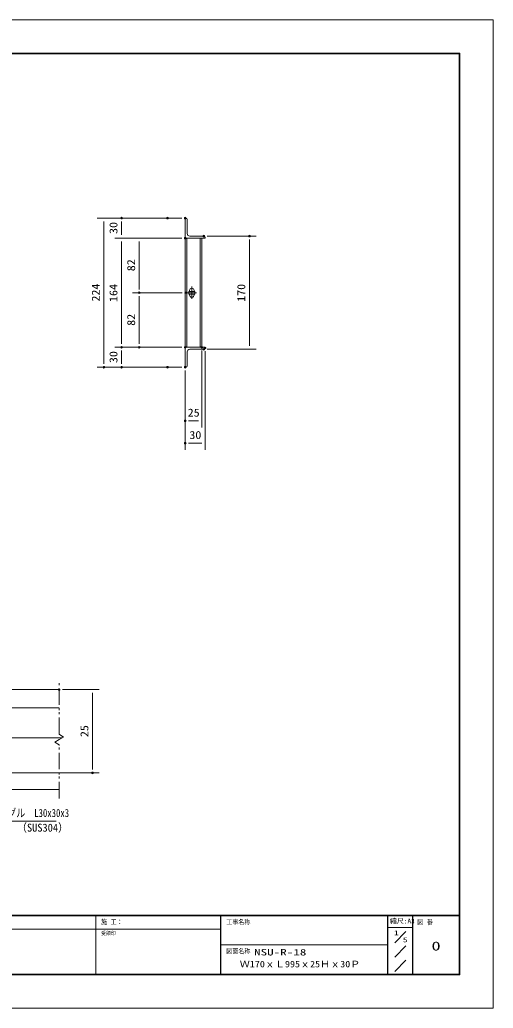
# Model space of a CAD drawing. Units: millimetres, scale not verified. Extents: x -1050 to 1050, y -742 to 742.
# Drawn here: x 339 to 1050, y -742 to 742 of the extents above; entities that cross this region are included whole.
import ezdxf
from ezdxf.enums import TextEntityAlignment as Align

# ---------------------------------------------------------------- set-up
doc = ezdxf.new("R2010")
doc.units = ezdxf.units.MM
doc.header["$LTSCALE"] = 5
doc.header["$PDMODE"] = 32
doc.header["$PDSIZE"] = 2.5
for name, pattern in [('CHAIN1', [8, 5, -1, 1, -1]), ('DASHED1', [1.8, 1.2, -0.6]), ('DOUBLE_CHAIN1', [8.8, 5, -1, 0.6, -0.6, 0.6, -1])]:
    doc.linetypes.add(name, pattern=pattern)
for name, color, linetype, lineweight in [('0-0_7-図\u3000枠', 4, 'Continuous', 9), ('0-1_寸法注釈', 2, 'Continuous', 9), ('0-2_蓋', 5, 'Continuous', 9), ('0-4_DEFPOINTS', 134, 'Continuous', 9), ('0-5_中心線', 6, 'CHAIN1', 9), ('0-7_想像線', 134, 'DOUBLE_CHAIN1', 9), ('0-9_1-外形線', 7, 'Continuous', 9), ('0-A_2-中心線', 1, 'CHAIN1', 9), ('0-B_3-点\u3000線', 6, 'DASHED1', 9), ('0-D_5-仮想線', 3, 'DOUBLE_CHAIN1', 9), ('0-E_6-寸法文字', 7, 'Continuous', 9)]:
    doc.layers.add(name, color=color, linetype=linetype, lineweight=lineweight)
doc.styles.add('ＭＳ ゴシック', font='')
doc.styles.get('ＭＳ ゴシック').set_extended_font_data('MS Gothic')

msp = doc.modelspace()

# ---------------------------------------------------------------- linework, layer by layer
at = {"layer": '0-0_7-図\u3000枠'}
for p, q in [((-973.75, 691.25), (998.75, 691.25)), ((998.75, -691.25), (998.75, 691.25)), ((998.75, -602.5), (-973.75, -602.5)), ((998.75, -603.75), (-973.75, -603.75)), ((453.75, -691.25), (453.75, -603.75)), ((640.5, -691.25), (640.5, -603.75)), ((641.25, -691.25), (641.25, -603.75)), ((891.25, -691.25), (891.25, -603.75)), ((892, -691.25), (892, -603.75)), ((928.75, -691.25), (928.75, -603.75)), ((929.5, -691.25), (929.5, -603.75)), ((928.75, -621.25), (892, -621.25)), ((640.5, -623.75), (116.25, -623.75)), ((919.085, -627.292), (902.216, -644.161)), ((891.25, -647.5), (641.25, -647.5)), ((919.085, -648.767), (902.216, -665.636)), ((919.085, -670.242), (902.216, -687.111)), ((1000, -692.5), (-975, -692.5)), ((998.75, -691.25), (-973.75, -691.25))]:
    msp.add_line(p, q, dxfattribs=at)
at = {"layer": '0-0_7-図\u3000枠', "color": 5}
msp.add_line((998.547, -691.25), (998.75, -691.25), dxfattribs=at)
at = {"layer": '0-0_7-図\u3000枠'}
msp.add_lwpolyline([(-975, 692.5), (1000, 692.5), (1000, -692.5)], dxfattribs=at)
at = {"layer": '0-1_寸法注釈'}
for p, q in [((556.132, 444.475), (455.75, 444.475)), ((465.75, 439.475), (465.75, 225.475)), ((582.663, 444.475), (482.282, 444.475)), ((492.282, 419.475), (492.282, 439.475)), ((620.663, 417.475), (694.121, 417.475)), ((582.663, 414.475), (482.282, 414.475)), ((582.663, 414.475), (482.282, 414.475)), ((492.282, 409.475), (492.282, 255.475)), ((582.663, 414.475), (508.813, 414.475)), ((518.813, 409.475), (518.813, 337.475)), ((684.121, 252.475), (684.121, 412.475)), ((583.354, 332.475), (508.813, 332.475)), ((583.354, 332.475), (508.813, 332.475)), ((518.813, 327.475), (518.813, 255.475)), ((582.663, 250.475), (482.282, 250.475)), ((582.663, 250.475), (482.282, 250.475)), ((492.282, 245.475), (492.282, 225.475)), ((582.663, 250.475), (508.813, 250.475)), ((612.663, 245.475), (612.663, 129.975)), ((617.663, 244.475), (617.663, 96.344)), ((620.663, 247.475), (694.121, 247.475)), ((556.132, 220.475), (455.75, 220.475)), ((582.663, 220.475), (482.282, 220.475)), ((587.663, 215.475), (587.663, 129.975)), ((587.663, 215.475), (587.663, 96.344)), ((607.663, 139.975), (592.663, 139.975)), ((612.663, 106.344), (592.663, 106.344)), ((403.5, -263.884), (458.665, -263.884)), ((448.665, -268.884), (448.665, -383.884)), ((313.5, -388.884), (458.665, -388.884))]:
    msp.add_line(p, q, dxfattribs=at)
msp.add_lwpolyline([(393.957, -461.48), (248.631, -461.48), (215.916, -397.524)], dxfattribs=at)
at = {"layer": '0-2_蓋'}
for p, q in [((588.663, 444.475), (587.663, 444.475)), ((587.663, 444.475), (587.663, 414.475)), ((590.663, 442.475), (590.663, 421.475)), ((594.663, 417.475), (615.663, 417.475)), ((587.663, 414.475), (587.663, 250.475)), ((587.663, 414.475), (617.663, 414.475)), ((590.163, 250.475), (590.163, 414.475)), ((610.163, 250.475), (610.163, 414.475)), ((612.663, 414.475), (612.663, 250.475)), ((617.663, 414.475), (617.663, 415.475)), ((593.163, 334.475), (593.163, 330.475)), ((602.163, 334.475), (593.163, 334.475)), ((602.163, 330.475), (593.163, 330.475)), ((594.163, 335.725), (594.163, 334.475)), ((594.163, 330.475), (594.163, 329.225)), ((601.163, 335.725), (601.163, 334.475)), ((601.163, 330.475), (601.163, 329.225)), ((602.163, 334.475), (602.163, 330.475)), ((587.663, 250.475), (587.663, 220.475)), ((617.663, 250.475), (587.663, 250.475)), ((590.663, 243.475), (590.663, 222.475)), ((615.663, 247.475), (594.663, 247.475)), ((617.663, 249.475), (617.663, 250.475)), ((587.663, 220.475), (588.663, 220.475)), ((-401.5, -263.884), (398.5, -263.884)), ((302.5, -291.384), (398.5, -291.384)), ((302.5, -336.384), (402.711, -336.384)), ((-401.5, -413.884), (398.5, -413.884))]:
    msp.add_line(p, q, dxfattribs=at)
for centre, radius, start, end in [((588.663, 442.475), 2, 0, 90), ((594.663, 421.475), 4, 180, 270), ((615.663, 415.475), 2, 0, 90), ((597.663, 335.725), 3.5, 0, 180), ((597.663, 329.225), 3.5, 180, 0), ((594.663, 243.475), 4, 90, 180), ((615.663, 249.475), 2, 270, 0), ((588.663, 222.475), 2, 270, 0)]:
    msp.add_arc(centre, radius, start, end, dxfattribs=at)
at = {"layer": '0-4_DEFPOINTS'}
msp.add_line((998.547, -691.25), (998.75, -691.25), dxfattribs=at)
msp.add_lwpolyline([(-1050, -742.5), (-1050, 742.5), (1050, 742.5), (1050, -742.5)], close=True, dxfattribs=at)
for p in [(492.282, 444.475), (561.132, 444.475), (587.663, 444.475), (615.663, 417.475), (684.121, 417.475), (587.663, 414.475), (518.813, 332.475), (588.354, 332.475), (492.282, 250.475), (518.813, 250.475), (587.663, 250.475), (612.663, 250.475), (615.663, 247.475), (617.663, 249.475), (465.75, 220.475), (492.282, 220.475), (561.132, 220.475), (587.663, 220.475), (587.663, 139.975), (587.663, 106.344), (398.5, -263.884), (448.665, -388.884)]:
    msp.add_point(p, dxfattribs=at)
at = {"layer": '0-5_中心線'}
for p, q in [((597.663, 341.775), (597.663, 323.175)), ((604.473, 332.475), (590.854, 332.475))]:
    msp.add_line(p, q, dxfattribs=at)
at = {"layer": '0-7_想像線'}
for p, q in [((398.5, -330.935), (398.5, -251.384)), ((392.207, -342.62), (398.5, -338.884)), ((398.5, -330.935), (404.793, -335.147)), ((404.793, -335.147), (398.5, -338.884)), ((398.5, -346.833), (392.207, -342.62)), ((398.5, -427.562), (398.5, -346.833))]:
    msp.add_line(p, q, dxfattribs=at)
at = {"layer": '0-9_1-外形線'}
msp.add_line((998.547, -691.25), (998.75, -691.25), dxfattribs=at)
at = {"layer": '0-A_2-中心線'}
msp.add_line((998.547, -691.25), (998.75, -691.25), dxfattribs=at)
at = {"layer": '0-B_3-点\u3000線'}
msp.add_line((998.547, -691.25), (998.75, -691.25), dxfattribs=at)
at = {"layer": '0-D_5-仮想線'}
msp.add_line((998.547, -691.25), (998.75, -691.25), dxfattribs=at)
at = {"layer": '0-E_6-寸法文字'}
msp.add_line((998.547, -691.25), (998.75, -691.25), dxfattribs=at)

# ---------------------------------------------------------------- texts
at = {"layer": '0-0_7-図\u3000枠', "color": 7, "style": 'ＭＳ ゴシック', "width": 0.9}
msp.add_text('施 工：', height=7.216, dxfattribs=at).set_placement((461.438, -618.654), align=Align.BOTTOM_LEFT)
at = {"layer": '0-0_7-図\u3000枠', "color": 5, "style": 'ＭＳ ゴシック'}
for s, height, width, p in [('工事名称', 7.216, 0.9, (649.238, -618.721)), ('縮尺:A3', 7.216, 1.05, (894.697, -617.361)), ('図 番', 7.221, 0.9, (935.941, -619.078)), ('受領印', 5.773, 0.9, (461.438, -634.42)), ('1', 7.221, 1.5, (900.892, -635.039)), ('5', 7.221, 1.5, (914.263, -645.58)), ('図面名称', 7.216, 0.9, (649.238, -662.626)), ('0', 13.47, 1.5, (957.299, -659.866)), ('NSU-R-18', 9.621, 1.5, (691.042, -666.081)), ('Ｗ170ｘＬ995ｘ25Ｈｘ30Ｐ', 9.621, 1.15, (669.584, -683.894))]:
    msp.add_text(s, height=height, dxfattribs=dict(at, width=width)).set_placement(p, align=Align.BOTTOM_LEFT)
at = {"layer": '0-1_寸法注釈', "color": 7, "style": 'ＭＳ ゴシック', "width": 1.1}
for s, p in [('30', (489.595, 420.742)), ('82', (516.126, 364.742)), ('224', (463.063, 319.157)), ('164', (489.595, 318.502)), ('170', (681.434, 318.72)), ('82', (516.126, 282.742)), ('30', (489.595, 226.742)), ('25', (445.978, -335.117))]:
    msp.add_text(s, height=12.02, rotation=90, dxfattribs=at).set_placement(p, align=Align.BOTTOM_LEFT)
at = {"layer": '0-1_寸法注釈', "color": 7, "style": 'ＭＳ ゴシック'}
for s, width, p in [('25', 1.1, (591.43, 142.662)), ('30', 1.1, (593.93, 109.031)), ('サイドアングル\u3000L30x30x3', 0.8, (253.408, -458.793)), ('（SUS304）', 0.95, (334.648, -480.854))]:
    msp.add_text(s, height=12.02, dxfattribs=dict(at, width=width)).set_placement(p, align=Align.BOTTOM_LEFT)

doc.saveas('drawing.dxf')
